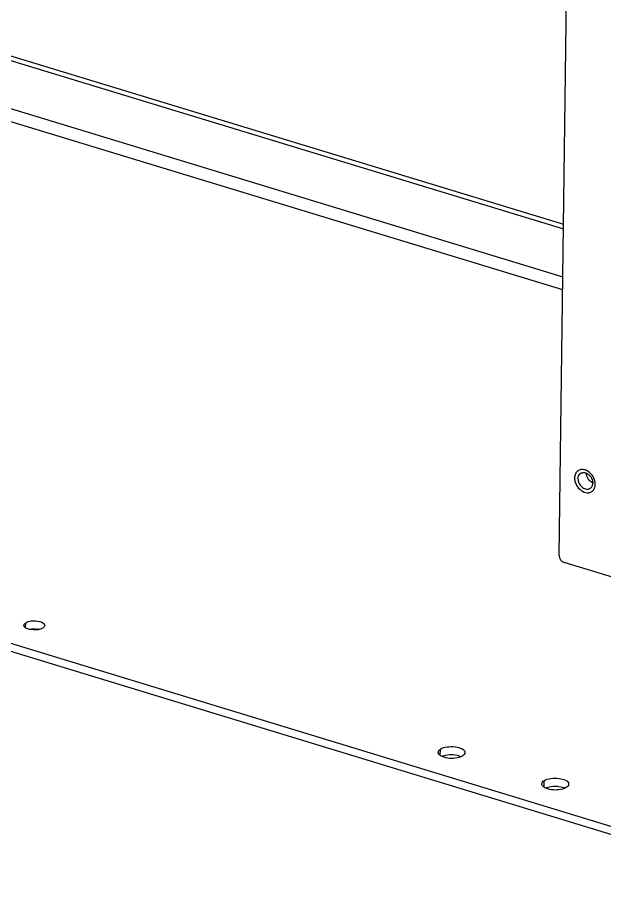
# Model space of a CAD drawing. Header units: millimetres. Extents: x -177 to 18421, y -5017 to 3255.
# Drawn here: x 4813.68 to 4838.37, y -2495.13 to -2458.04 of the extents above; entities that cross this region are included whole.
import ezdxf

# ---------------------------------------------------------------- set-up
doc = ezdxf.new("R2010")
doc.units = ezdxf.units.MM
doc.header["$LTSCALE"] = 46.255
doc.layers.get('0').update_dxf_attribs({"linetype": 'CONTINUOUS'})
doc.layers.add('02___PRT_ALL_AXES', color=7, linetype='CONTINUOUS')

msp = doc.modelspace()

# ---------------------------------------------------------------- linework, layer by layer
at = {"color": 3, "linetype": 'Continuous'}
for p, q in [((4836.47, -2480.695), (4837.048, -2435.63)), ((4778.304, -2448.954), (4836.649, -2466.739)), ((4754.092, -2466.653), (4847.507, -2495.128)), ((4838.753, -2481.616), (4836.675, -2480.983))]:
    msp.add_line(p, q, dxfattribs=at)
at = {"color": 7, "linetype": 'Continuous'}
for p, q in [((4778.095, -2449.089), (4836.647, -2466.937)), ((4777.17, -2451.372), (4836.614, -2469.491)), ((4810.482, -2460.989), (4836.621, -2468.957)), ((4754.096, -2466.316), (4847.512, -2494.791))]:
    msp.add_line(p, q, dxfattribs=at)
msp.add_open_spline([(4837.883, -2477.637), (4837.806, -2477.602), (4837.674, -2477.48), (4837.617, -2477.311), (4837.617, -2477.226)], degree=3, knots=[0, 0, 0, 0, 0.500026, 1, 1, 1, 1], dxfattribs=at)
at = {"color": 3, "linetype": 'Continuous'}
msp.add_open_spline([(4836.47, -2480.695), (4836.469, -2480.813), (4836.563, -2480.949), (4836.675, -2480.983)], degree=3, dxfattribs=at)
at = {"layer": '02___PRT_ALL_AXES', "color": 7, "linetype": 'Continuous'}
for p, q in [((4837.117, -2477.426), (4837.134, -2477.415)), ((4814.016, -2483.726), (4814.019, -2483.522)), ((4831.468, -2489.114), (4831.472, -2488.842)), ((4835.832, -2490.444), (4835.835, -2490.172))]:
    msp.add_line(p, q, dxfattribs=at)
at = {"layer": '02___PRT_ALL_AXES', "color": 3, "linetype": 'Continuous'}
for centre, radius, start, end in [((4837.467, -2477.396), 0.344, 147.7324, 155.9293), ((4837.45, -2477.386), 0.325, 142.1678, 147.7027), ((4837.427, -2477.365), 0.293, 122.9468, 126.6975), ((4837.428, -2477.366), 0.295, 118.9763, 122.9457), ((4837.43, -2477.369), 0.299, 114.9561, 118.9753), ((4837.434, -2477.378), 0.308, 103.0231, 114.9079), ((4837.437, -2477.392), 0.323, 98.0679, 103.0684), ((4837.67, -2477.727), 0.321, 278.0607, 284.3282), ((4837.68, -2477.753), 0.293, 302.9462, 307.3869), ((4837.679, -2477.752), 0.295, 307.3926, 310.736), ((4814.395, -2484.575), 0.795, 76.4142, 79.905)]:
    msp.add_arc(centre, radius, start, end, dxfattribs=at)
at = {"layer": '02___PRT_ALL_AXES', "color": 7, "linetype": 'Continuous'}
for centre, radius, start, end in [((4837.486, -2477.413), 0.216, 132.8386, 135.7666), ((4837.483, -2477.411), 0.212, 122.953, 132.8409), ((4837.659, -2477.683), 0.213, 289.9917, 302.8719)]:
    msp.add_arc(centre, radius, start, end, dxfattribs=at)
at = {"layer": '02___PRT_ALL_AXES', "color": 3, "linetype": 'Continuous'}
for points in [[(4837.153, -2477.256), (4837.129, -2477.309), (4837.118, -2477.368), (4837.117, -2477.426)], [(4837.559, -2477.088), (4837.506, -2477.071), (4837.447, -2477.065), (4837.392, -2477.073)], [(4837.959, -2477.501), (4837.899, -2477.319), (4837.743, -2477.143), (4837.559, -2477.088)], [(4837.117, -2477.426), (4837.116, -2477.49), (4837.128, -2477.555), (4837.148, -2477.616)], [(4837.99, -2477.692), (4837.991, -2477.628), (4837.979, -2477.563), (4837.959, -2477.501)], [(4837.96, -2477.847), (4837.98, -2477.798), (4837.989, -2477.745), (4837.99, -2477.692)], [(4814.18, -2483.796), (4814.296, -2483.772), (4814.418, -2483.771), (4814.534, -2483.792)], [(4831.532, -2489.145), (4831.561, -2489.132), (4831.592, -2489.121), (4831.623, -2489.113)], [(4831.623, -2489.113), (4831.823, -2489.056), (4832.048, -2489.058), (4832.248, -2489.119)], [(4832.248, -2489.119), (4832.28, -2489.129), (4832.312, -2489.141), (4832.343, -2489.155)], [(4835.895, -2490.475), (4835.925, -2490.462), (4835.955, -2490.451), (4835.986, -2490.443)], [(4835.986, -2490.443), (4836.186, -2490.386), (4836.412, -2490.388), (4836.611, -2490.449)], [(4836.611, -2490.449), (4836.643, -2490.459), (4836.675, -2490.471), (4836.706, -2490.485)]]:
    msp.add_open_spline(points, degree=3, dxfattribs=at)
for points, knots in [([(4837.252, -2477.129), (4837.241, -2477.138), (4837.22, -2477.155), (4837.202, -2477.176), (4837.194, -2477.187)], [0, 0, 0, 0, 0.497005, 1, 1, 1, 1]), ([(4837.148, -2477.616), (4837.169, -2477.681), (4837.277, -2477.9), (4837.538, -2478.07), (4837.715, -2478.045)], [0, 0, 0, 0, 0.276148, 1, 1, 1, 1]), ([(4837.749, -2478.039), (4837.765, -2478.034), (4837.796, -2478.024), (4837.825, -2478.008), (4837.839, -2477.999)], [0, 0, 0, 0, 0.502927, 1, 1, 1, 1]), ([(4837.871, -2477.975), (4837.881, -2477.967), (4837.9, -2477.948), (4837.916, -2477.927), (4837.924, -2477.916)], [0, 0, 0, 0, 0.496238, 1, 1, 1, 1]), ([(4837.924, -2477.916), (4837.931, -2477.906), (4837.945, -2477.883), (4837.956, -2477.86), (4837.96, -2477.847)], [0, 0, 0, 0, 0.493896, 1, 1, 1, 1])]:
    msp.add_open_spline(points, degree=3, knots=knots, dxfattribs=at)
at = {"layer": '02___PRT_ALL_AXES', "color": 7, "linetype": 'Continuous'}
for points, knots in [([(4837.26, -2477.452), (4837.26, -2477.416), (4837.271, -2477.347), (4837.308, -2477.286), (4837.331, -2477.263)], [0, 0, 0, 0, 0.523014, 1, 1, 1, 1]), ([(4837.368, -2477.232), (4837.39, -2477.218), (4837.443, -2477.197), (4837.532, -2477.196), (4837.622, -2477.224), (4837.737, -2477.296), (4837.847, -2477.435), (4837.884, -2477.574), (4837.883, -2477.642)], [0, 0, 0, 0, 0.104499, 0.215014, 0.334952, 0.464329, 0.737174, 1, 1, 1, 1]), ([(4837.26, -2477.452), (4837.259, -2477.515), (4837.29, -2477.644), (4837.387, -2477.777), (4837.489, -2477.854), (4837.572, -2477.889), (4837.655, -2477.901), (4837.708, -2477.892), (4837.732, -2477.883)], [0, 0, 0, 0, 0.258485, 0.528672, 0.658837, 0.781056, 0.894283, 1, 1, 1, 1]), ([(4837.775, -2477.862), (4837.792, -2477.851), (4837.823, -2477.824), (4837.869, -2477.753), (4837.883, -2477.687), (4837.883, -2477.642)], [0, 0, 0, 0, 0.234321, 0.476309, 1, 1, 1, 1]), ([(4813.965, -2483.687), (4813.959, -2483.678), (4813.948, -2483.659), (4813.945, -2483.638), (4813.945, -2483.627)], [0, 0, 0, 0, 0.522174, 1, 1, 1, 1]), ([(4814.019, -2483.522), (4814.158, -2483.432), (4814.426, -2483.41), (4814.822, -2483.518), (4814.82, -2483.639)], [0, 0, 0, 0, 0.578847, 1, 1, 1, 1]), ([(4814.746, -2483.744), (4814.715, -2483.764), (4814.55, -2483.833), (4814.364, -2483.836), (4814.226, -2483.812)], [0, 0, 0, 0, 0.208556, 1, 1, 1, 1]), ([(4831.472, -2488.842), (4831.554, -2488.789), (4831.778, -2488.734), (4832.11, -2488.728), (4832.504, -2488.837), (4832.502, -2488.992)], [0, 0, 0, 0, 0.264203, 0.581772, 1, 1, 1, 1]), ([(4831.388, -2489.027), (4831.384, -2489.02), (4831.379, -2489.003), (4831.377, -2488.986), (4831.377, -2488.978)], [0, 0, 0, 0, 0.509909, 1, 1, 1, 1]), ([(4835.751, -2490.357), (4835.747, -2490.35), (4835.742, -2490.333), (4835.74, -2490.316), (4835.74, -2490.308)], [0, 0, 0, 0, 0.509909, 1, 1, 1, 1]), ([(4835.835, -2490.172), (4835.917, -2490.119), (4836.141, -2490.064), (4836.473, -2490.058), (4836.867, -2490.167), (4836.865, -2490.322)], [0, 0, 0, 0, 0.264203, 0.581772, 1, 1, 1, 1])]:
    msp.add_open_spline(points, degree=3, knots=knots, dxfattribs=at)
for points in [[(4813.945, -2483.627), (4813.946, -2483.585), (4813.983, -2483.546), (4814.019, -2483.522)], [(4814.82, -2483.639), (4814.819, -2483.682), (4814.782, -2483.721), (4814.746, -2483.744)], [(4814.064, -2483.762), (4814.027, -2483.744), (4813.99, -2483.721), (4813.965, -2483.687)], [(4814.226, -2483.812), (4814.171, -2483.802), (4814.115, -2483.786), (4814.064, -2483.762)], [(4831.377, -2488.978), (4831.378, -2488.923), (4831.426, -2488.872), (4831.472, -2488.842)], [(4831.471, -2489.118), (4831.437, -2489.095), (4831.404, -2489.065), (4831.388, -2489.027)], [(4831.627, -2489.188), (4831.572, -2489.171), (4831.519, -2489.149), (4831.471, -2489.118)], [(4832.252, -2489.194), (4832.051, -2489.251), (4831.826, -2489.248), (4831.627, -2489.188)], [(4832.407, -2489.127), (4832.36, -2489.158), (4832.306, -2489.179), (4832.252, -2489.194)], [(4832.502, -2488.992), (4832.501, -2489.047), (4832.453, -2489.098), (4832.407, -2489.127)], [(4835.74, -2490.308), (4835.741, -2490.253), (4835.789, -2490.202), (4835.835, -2490.172)], [(4836.865, -2490.322), (4836.864, -2490.377), (4836.816, -2490.428), (4836.77, -2490.457)], [(4835.835, -2490.448), (4835.801, -2490.425), (4835.768, -2490.395), (4835.751, -2490.357)], [(4835.99, -2490.518), (4835.936, -2490.501), (4835.882, -2490.479), (4835.835, -2490.448)], [(4836.615, -2490.524), (4836.414, -2490.581), (4836.189, -2490.578), (4835.99, -2490.518)], [(4836.77, -2490.457), (4836.723, -2490.488), (4836.669, -2490.509), (4836.615, -2490.524)]]:
    msp.add_open_spline(points, degree=3, dxfattribs=at)

doc.saveas('drawing.dxf')
